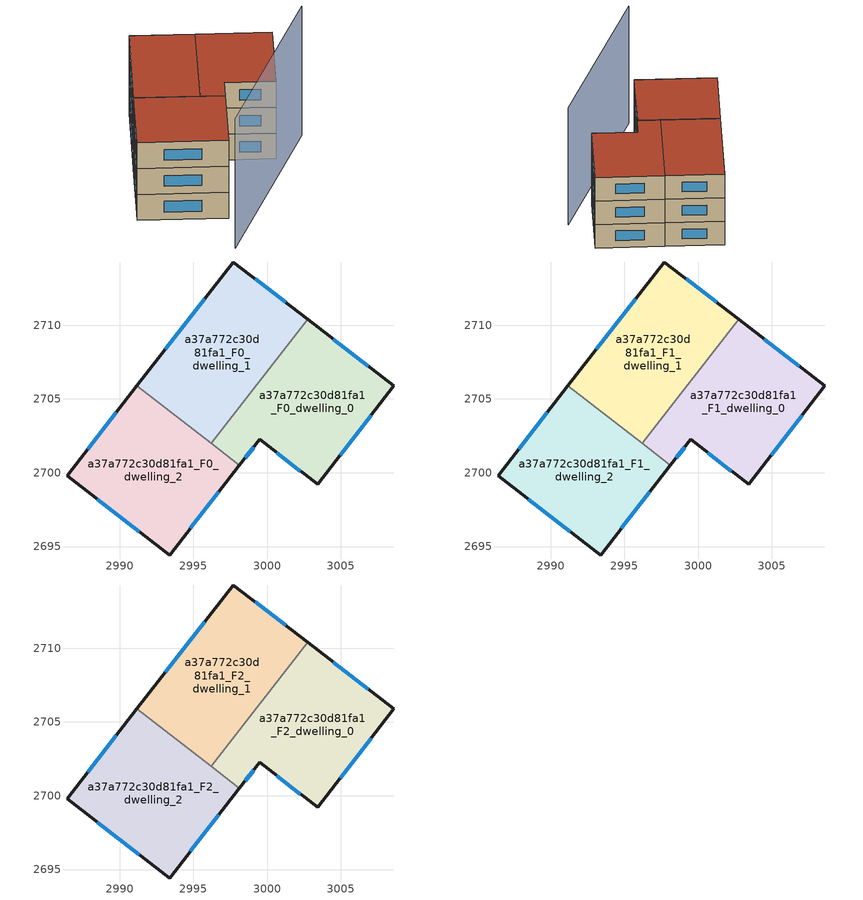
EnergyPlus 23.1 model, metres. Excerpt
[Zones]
a37a772c30d81fa1_F0_dwelling_0
 floor ground (EU_floor_Construction): 3008.6,2705.88 3003.42,2699.22 2999.49,2702.25 2998.12,2700.5 2996.21,2701.99 3002.74,2710.4 z0
 wall outside (EU_wall_Construction): 2998.12,2700.5 2999.49,2702.25 3003.42,2699.22 3008.6,2705.88 3002.74,2710.4 z0:3
 wall to a37a772c30d81fa1_F0_dwelling_1 (EU_wall_Construction): 3002.74,2710.4 2996.21,2701.99 z0:3
 wall to a37a772c30d81fa1_F0_dwelling_2 (EU_wall_Construction): 2996.21,2701.99 2998.12,2700.5 z0:3
 window (EU_Window_Construction): 3006.86,2707.22 3004.47,2709.06 / 3004.95,2701.19 3007.06,2703.91 / 3000.65,2701.35 3002.26,2700.12 / 2998.53,2701.02 2999.08,2701.73 z0.89:2.11
a37a772c30d81fa1_F0_dwelling_1
 floor ground (EU_floor_Construction): 3002.74,2710.4 2996.21,2701.99 2991.18,2705.89 2997.7,2714.28 z0
 wall outside (EU_wall_Construction): 3002.74,2710.4 2997.7,2714.28 2991.18,2705.89 z0:3
 wall to a37a772c30d81fa1_F0_dwelling_2 (EU_wall_Construction): 2991.18,2705.89 2996.21,2701.99 z0:3
 window (EU_Window_Construction): 3001.25,2711.55 2999.19,2713.13 / 2995.77,2711.8 2993.11,2708.38 z0.89:2.11
a37a772c30d81fa1_F0_dwelling_2
 floor ground (EU_floor_Construction): 2998.12,2700.5 2993.4,2694.42 2986.44,2699.8 2991.18,2705.89 z0
 wall outside (EU_wall_Construction): 2991.18,2705.89 2986.44,2699.8 2993.4,2694.42 2998.12,2700.5 z0:3
 window (EU_Window_Construction): 2994.8,2696.22 2996.73,2698.7 / 2988.5,2698.21 2991.34,2696.02 / 2989.77,2704.09 2987.84,2701.6 z0.89:2.11
a37a772c30d81fa1_F1_dwelling_0
 floor to a37a772c30d81fa1_F0_dwelling_0 (EU_floor_Construction): 3008.6,2705.88 3003.42,2699.22 2999.49,2702.25 2998.12,2700.5 2996.21,2701.99 3002.74,2710.4 z3
 wall outside (EU_wall_Construction): 2998.12,2700.5 2999.49,2702.25 3003.42,2699.22 3008.6,2705.88 3002.74,2710.4 z3:6
 wall to a37a772c30d81fa1_F1_dwelling_1 (EU_wall_Construction): 3002.74,2710.4 2996.21,2701.99 z3:6
 wall to a37a772c30d81fa1_F1_dwelling_2 (EU_wall_Construction): 2996.21,2701.99 2998.12,2700.5 z3:6
 window (EU_Window_Construction): 3006.86,2707.22 3004.47,2709.06 / 3004.95,2701.19 3007.06,2703.91 / 3000.65,2701.35 3002.26,2700.12 / 2998.53,2701.02 2999.08,2701.73 z3.89:5.11
a37a772c30d81fa1_F1_dwelling_1
 floor to a37a772c30d81fa1_F0_dwelling_1 (EU_floor_Construction): 3002.74,2710.4 2996.21,2701.99 2991.18,2705.89 2997.7,2714.28 z3
 wall outside (EU_wall_Construction): 3002.74,2710.4 2997.7,2714.28 2991.18,2705.89 z3:6
 wall to a37a772c30d81fa1_F1_dwelling_2 (EU_wall_Construction): 2991.18,2705.89 2996.21,2701.99 z3:6
 window (EU_Window_Construction): 3001.25,2711.55 2999.19,2713.13 / 2995.77,2711.8 2993.11,2708.38 z3.89:5.11
a37a772c30d81fa1_F1_dwelling_2
 floor to a37a772c30d81fa1_F0_dwelling_2 (EU_floor_Construction): 2998.12,2700.5 2993.4,2694.42 2986.44,2699.8 2991.18,2705.89 z3
 wall outside (EU_wall_Construction): 2991.18,2705.89 2986.44,2699.8 2993.4,2694.42 2998.12,2700.5 z3:6
 window (EU_Window_Construction): 2994.8,2696.22 2996.73,2698.7 / 2988.5,2698.21 2991.34,2696.02 / 2989.77,2704.09 2987.84,2701.6 z3.89:5.11
a37a772c30d81fa1_F2_dwelling_0
 floor to a37a772c30d81fa1_F1_dwelling_0 (EU_floor_Construction): 3008.6,2705.88 3003.42,2699.22 2999.49,2702.25 2998.12,2700.5 2996.21,2701.99 3002.74,2710.4 z6
 wall outside (EU_wall_Construction): 2998.12,2700.5 2999.49,2702.25 3003.42,2699.22 3008.6,2705.88 3002.74,2710.4 z6:9
 wall to a37a772c30d81fa1_F2_dwelling_1 (EU_wall_Construction): 3002.74,2710.4 2996.21,2701.99 z6:9
 wall to a37a772c30d81fa1_F2_dwelling_2 (EU_wall_Construction): 2996.21,2701.99 2998.12,2700.5 z6:9
 window (EU_Window_Construction): 3006.86,2707.22 3004.47,2709.06 / 3004.95,2701.19 3007.06,2703.91 / 3000.65,2701.35 3002.26,2700.12 / 2998.53,2701.02 2999.08,2701.73 z6.89:8.11
 roof outside (EU_roof_Construction): 3003.42,2699.22 3008.6,2705.88 3002.74,2710.4 2996.21,2701.99 2998.12,2700.5 2999.49,2702.25 z9
a37a772c30d81fa1_F2_dwelling_1
 floor to a37a772c30d81fa1_F1_dwelling_1 (EU_floor_Construction): 3002.74,2710.4 2996.21,2701.99 2991.18,2705.89 2997.7,2714.28 z6
 wall outside (EU_wall_Construction): 3002.74,2710.4 2997.7,2714.28 2991.18,2705.89 z6:9
 wall to a37a772c30d81fa1_F2_dwelling_2 (EU_wall_Construction): 2991.18,2705.89 2996.21,2701.99 z6:9
 window (EU_Window_Construction): 3001.25,2711.55 2999.19,2713.13 / 2995.77,2711.8 2993.11,2708.38 z6.89:8.11
 roof outside (EU_roof_Construction): 2996.21,2701.99 3002.74,2710.4 2997.7,2714.28 2991.18,2705.89 z9
a37a772c30d81fa1_F2_dwelling_2
 floor to a37a772c30d81fa1_F1_dwelling_2 (EU_floor_Construction): 2998.12,2700.5 2993.4,2694.42 2986.44,2699.8 2991.18,2705.89 z6
 wall outside (EU_wall_Construction): 2991.18,2705.89 2986.44,2699.8 2993.4,2694.42 2998.12,2700.5 z6:9
 window (EU_Window_Construction): 2994.8,2696.22 2996.73,2698.7 / 2988.5,2698.21 2991.34,2696.02 / 2989.77,2704.09 2987.84,2701.6 z6.89:8.11
 roof outside (EU_roof_Construction): 2993.4,2694.42 2998.12,2700.5 2991.18,2705.89 2986.44,2699.8 z9
shading: 2990.55,2690.1 3007.92,2700.68 z0:15
[Building]
EU S2 Campaign: North Axis=0; Terrain=City; Solar Distribution=FullExterior
[Site:Location]
Yerevan-Zvartnots.Intl.AP: Latitude=40.15; Longitude=44.383; Time Zone=4; Elevation=854
[SizingPeriod:WeatherFileDays]
AnnualSizingPeriod: Begin Month=1; Begin Day of Month=1; End Month=12; End Day of Month=31; Day of Week for Start Day=Monday; Use Weather File Daylight Saving Period=No; Use Weather File Rain and Snow Indicators=No
[MATERIAL]
EU_InternalMass_Material: Roughness=MediumRough; Thickness=0.1; Conductivity=1; Density=1800; Specific Heat=900; Thermal Absorptance=0.9; Solar Absorptance=0.7; Visible Absorptance=0.7
[MATERIAL:NOMASS] Roughness=MediumRough; Thermal Absorptance=0.9; Solar Absorptance=0.7; Visible Absorptance=0.7
Name | Thermal Resistance
EU_wall_NoMass | 1.08488
EU_roof_NoMass | 1.50123
EU_floor_NoMass | 0.493739
[WINDOWMATERIAL:SIMPLEGLAZINGSYSTEM]
EU_Window_SimpleGlazing: UFactor=2.50245; Solar Heat Gain Coefficient=0.75; Visible Transmittance=0.75
[CONSTRUCTION]
EU_wall_Construction: EU_wall_NoMass
EU_roof_Construction: EU_roof_NoMass
EU_floor_Construction: EU_floor_NoMass
EU_Window_Construction: EU_Window_SimpleGlazing
EU_InternalMass_Construction: EU_InternalMass_Material
[ZONE] Type=1; Multiplier=1; Ceiling Height=autocalculate; Floor Area=autocalculate; Part of Total Floor Area=Yes
Name | Volume
a37a772c30d81fa1_F0_dwelling_0; a37a772c30d81fa1_F1_dwelling_0; a37a772c30d81fa1_F2_dwelling_0 | 203.275
a37a772c30d81fa1_F0_dwelling_1 | 203.261
a37a772c30d81fa1_F1_dwelling_1; a37a772c30d81fa1_F2_dwelling_1 | 203.26
a37a772c30d81fa1_F0_dwelling_2; a37a772c30d81fa1_F1_dwelling_2; a37a772c30d81fa1_F2_dwelling_2 | 203.264
[INTERNALMASS] Construction=EU_InternalMass_Construction
Name | Zone or ZoneList | Surface Area
a37a772c30d81fa1_F0_dwelling_0_EU_InternalMass | a37a772c30d81fa1_F0_dwelling_0 | 67.7596
a37a772c30d81fa1_F0_dwelling_1_EU_InternalMass | a37a772c30d81fa1_F0_dwelling_1 | 67.7532
a37a772c30d81fa1_F0_dwelling_2_EU_InternalMass | a37a772c30d81fa1_F0_dwelling_2 | 67.7546
a37a772c30d81fa1_F1_dwelling_0_EU_InternalMass | a37a772c30d81fa1_F1_dwelling_0 | 67.7596
a37a772c30d81fa1_F1_dwelling_1_EU_InternalMass | a37a772c30d81fa1_F1_dwelling_1 | 67.7532
a37a772c30d81fa1_F1_dwelling_2_EU_InternalMass | a37a772c30d81fa1_F1_dwelling_2 | 67.7546
a37a772c30d81fa1_F2_dwelling_0_EU_InternalMass | a37a772c30d81fa1_F2_dwelling_0 | 67.7596
a37a772c30d81fa1_F2_dwelling_1_EU_InternalMass | a37a772c30d81fa1_F2_dwelling_1 | 67.7532
a37a772c30d81fa1_F2_dwelling_2_EU_InternalMass | a37a772c30d81fa1_F2_dwelling_2 | 67.7546
[OTHEREQUIPMENT] Fuel Type=Electricity; Design Level Calculation Method=Watts/Area; Power per Zone Floor Area=1; Fraction Latent=0; Fraction Radiant=0; Fraction Lost=0; Carbon Dioxide Generation Rate=0; EndUse Subcategory=EU_Step8_InternalGains
Name | Zone or ZoneList or Space or SpaceList | Schedule
EU_Step8_InternalGain_a37a772c30d81fa1_F0_dwelling_0_f000 | a37a772c30d81fa1_F0_dwelling_0 | EU_Step8_GainSchedule_a37a772c30d81fa1_F0_dwelling_0_f000
EU_Step8_InternalGain_a37a772c30d81fa1_F0_dwelling_1_f000 | a37a772c30d81fa1_F0_dwelling_1 | EU_Step8_GainSchedule_a37a772c30d81fa1_F0_dwelling_1_f000
EU_Step8_InternalGain_a37a772c30d81fa1_F0_dwelling_2_f000 | a37a772c30d81fa1_F0_dwelling_2 | EU_Step8_GainSchedule_a37a772c30d81fa1_F0_dwelling_2_f000
EU_Step8_InternalGain_a37a772c30d81fa1_F1_dwelling_0_f000 | a37a772c30d81fa1_F1_dwelling_0 | EU_Step8_GainSchedule_a37a772c30d81fa1_F1_dwelling_0_f000
EU_Step8_InternalGain_a37a772c30d81fa1_F1_dwelling_1_f000 | a37a772c30d81fa1_F1_dwelling_1 | EU_Step8_GainSchedule_a37a772c30d81fa1_F1_dwelling_1_f000
EU_Step8_InternalGain_a37a772c30d81fa1_F1_dwelling_2_f000 | a37a772c30d81fa1_F1_dwelling_2 | EU_Step8_GainSchedule_a37a772c30d81fa1_F1_dwelling_2_f000
EU_Step8_InternalGain_a37a772c30d81fa1_F2_dwelling_0_f000 | a37a772c30d81fa1_F2_dwelling_0 | EU_Step8_GainSchedule_a37a772c30d81fa1_F2_dwelling_0_f000
EU_Step8_InternalGain_a37a772c30d81fa1_F2_dwelling_1_f000 | a37a772c30d81fa1_F2_dwelling_1 | EU_Step8_GainSchedule_a37a772c30d81fa1_F2_dwelling_1_f000
EU_Step8_InternalGain_a37a772c30d81fa1_F2_dwelling_2_f000 | a37a772c30d81fa1_F2_dwelling_2 | EU_Step8_GainSchedule_a37a772c30d81fa1_F2_dwelling_2_f000
[ZONEVENTILATION:DESIGNFLOWRATE] Schedule=EU_AlwaysOn; Design Flow Rate Calculation Method=AirChanges/Hour; Air Changes per Hour=0.540096; Ventilation Type=Natural; Fan Pressure Rise=0; Fan Total Efficiency=1; Constant Term Coefficient=1; Temperature Term Coefficient=0; Velocity Term Coefficient=0; Velocity Squared Term Coefficient=0; Minimum Indoor Temperature=-100; Maximum Indoor Temperature=100; Delta Temperature=-100; Minimum Outdoor Temperature=-100; Maximum Outdoor Temperature=100; Maximum Wind Speed=40
Name | Zone or ZoneList or Space or SpaceList
EU_ConstantAir_a37a772c30d81fa1_F0_dwelling_0 | a37a772c30d81fa1_F0_dwelling_0
EU_ConstantAir_a37a772c30d81fa1_F0_dwelling_1 | a37a772c30d81fa1_F0_dwelling_1
EU_ConstantAir_a37a772c30d81fa1_F0_dwelling_2 | a37a772c30d81fa1_F0_dwelling_2
EU_ConstantAir_a37a772c30d81fa1_F1_dwelling_0 | a37a772c30d81fa1_F1_dwelling_0
EU_ConstantAir_a37a772c30d81fa1_F1_dwelling_1 | a37a772c30d81fa1_F1_dwelling_1
EU_ConstantAir_a37a772c30d81fa1_F1_dwelling_2 | a37a772c30d81fa1_F1_dwelling_2
EU_ConstantAir_a37a772c30d81fa1_F2_dwelling_0 | a37a772c30d81fa1_F2_dwelling_0
EU_ConstantAir_a37a772c30d81fa1_F2_dwelling_1 | a37a772c30d81fa1_F2_dwelling_1
EU_ConstantAir_a37a772c30d81fa1_F2_dwelling_2 | a37a772c30d81fa1_F2_dwelling_2
[HVACTEMPLATE:THERMOSTAT] Constant Heating Setpoint=20; Constant Cooling Setpoint=50
EU_HeatOnly_a37a772c30d81fa1_F0_dwelling_0; EU_HeatOnly_a37a772c30d81fa1_F0_dwelling_1; EU_HeatOnly_a37a772c30d81fa1_F0_dwelling_2; EU_HeatOnly_a37a772c30d81fa1_F1_dwelling_0; EU_HeatOnly_a37a772c30d81fa1_F1_dwelling_1; EU_HeatOnly_a37a772c30d81fa1_F1_dwelling_2; EU_HeatOnly_a37a772c30d81fa1_F2_dwelling_0; EU_HeatOnly_a37a772c30d81fa1_F2_dwelling_1; EU_HeatOnly_a37a772c30d81fa1_F2_dwelling_2
[HVACTEMPLATE:ZONE:IDEALLOADSAIRSYSTEM] System Availability Schedule=EU_AlwaysOn; Maximum Heating Supply Air Temperature=50; Minimum Cooling Supply Air Temperature=13; Maximum Heating Supply Air Humidity Ratio=0.0156; Minimum Cooling Supply Air Humidity Ratio=0.0077; Heating Limit=NoLimit; Cooling Limit=NoLimit; Heating Availability Schedule=EU_AlwaysOn; Cooling Availability Schedule=EU_CoolingOff; Dehumidification Control Type=ConstantSensibleHeatRatio; Cooling Sensible Heat Ratio=0.7; Dehumidification Setpoint=60; Humidification Control Type=None; Humidification Setpoint=30; Outdoor Air Method=None; Outdoor Air Flow Rate per Person=0.00944; Outdoor Air Flow Rate per Zone Floor Area=0; Outdoor Air Flow Rate per Zone=0; Demand Controlled Ventilation Type=None; Outdoor Air Economizer Type=NoEconomizer; Heat Recovery Type=None; Sensible Heat Recovery Effectiveness=0.7; Latent Heat Recovery Effectiveness=0.65
Name | Template Thermostat
a37a772c30d81fa1_F0_dwelling_0 | EU_HeatOnly_a37a772c30d81fa1_F0_dwelling_0
a37a772c30d81fa1_F0_dwelling_1 | EU_HeatOnly_a37a772c30d81fa1_F0_dwelling_1
a37a772c30d81fa1_F0_dwelling_2 | EU_HeatOnly_a37a772c30d81fa1_F0_dwelling_2
a37a772c30d81fa1_F1_dwelling_0 | EU_HeatOnly_a37a772c30d81fa1_F1_dwelling_0
a37a772c30d81fa1_F1_dwelling_1 | EU_HeatOnly_a37a772c30d81fa1_F1_dwelling_1
a37a772c30d81fa1_F1_dwelling_2 | EU_HeatOnly_a37a772c30d81fa1_F1_dwelling_2
a37a772c30d81fa1_F2_dwelling_0 | EU_HeatOnly_a37a772c30d81fa1_F2_dwelling_0
a37a772c30d81fa1_F2_dwelling_1 | EU_HeatOnly_a37a772c30d81fa1_F2_dwelling_1
a37a772c30d81fa1_F2_dwelling_2 | EU_HeatOnly_a37a772c30d81fa1_F2_dwelling_2
[SIZING:ZONE] Zone Cooling Design Supply Air Temperature Input Method=SupplyAirTemperature; Zone Cooling Design Supply Air Temperature=13; Zone Heating Design Supply Air Temperature Input Method=SupplyAirTemperature; Zone Heating Design Supply Air Temperature=50; Zone Cooling Design Supply Air Humidity Ratio=0.008; Zone Heating Design Supply Air Humidity Ratio=0.008; Cooling Design Air Flow Method=DesignDay; Cooling Design Air Flow Rate=0; Cooling Minimum Air Flow per Zone Floor Area=0.000762; Cooling Minimum Air Flow=0; Cooling Minimum Air Flow Fraction=0.2; Heating Design Air Flow Method=DesignDay; Heating Design Air Flow Rate=0; Heating Maximum Air Flow per Zone Floor Area=0.002032; Heating Maximum Air Flow=0.141576; Heating Maximum Air Flow Fraction=0.3; Account for Dedicated Outdoor Air System=No; Dedicated Outdoor Air System Control Strategy=NeutralSupplyAir; Dedicated Outdoor Air Low Setpoint Temperature for Design=autosize; Dedicated Outdoor Air High Setpoint Temperature for Design=autosize; Zone Load Sizing Method=Sensible Load Only No Latent Load; Zone Latent Cooling Design Supply Air Humidity Ratio Input Method=HumidityRatioDifference; Zone Cooling Design Supply Air Humidity Ratio Difference=0.005; Zone Latent Heating Design Supply Air Humidity Ratio Input Method=HumidityRatioDifference; Zone Humidification Design Supply Air Humidity Ratio Difference=0.005
a37a772c30d81fa1_F0_dwelling_0; a37a772c30d81fa1_F0_dwelling_1; a37a772c30d81fa1_F0_dwelling_2; a37a772c30d81fa1_F1_dwelling_0; a37a772c30d81fa1_F1_dwelling_1; a37a772c30d81fa1_F1_dwelling_2; a37a772c30d81fa1_F2_dwelling_0; a37a772c30d81fa1_F2_dwelling_1; a37a772c30d81fa1_F2_dwelling_2
[SCHEDULE:CONSTANT]
Name | Hourly Value
EU_AlwaysOn | 1
EU_CoolingOff | 0
[SCHEDULE:FILE] Column Number=1; Rows to Skip at Top=0; Number of Hours of Data=8760; Column Separator=Comma; Interpolate to Timestep=No; Minutes per Item=60; Adjust Schedule for Daylight Savings=Yes
Name | File
EU_Step8_GainSchedule_a37a772c30d81fa1_F0_dwelling_0_f000 | ../../schedules/a37a772c30d81fa1/a37a772c30d81fa1_F0_dwelling_0_f000_gain.csv
EU_Step8_GainSchedule_a37a772c30d81fa1_F0_dwelling_1_f000 | ../../schedules/a37a772c30d81fa1/a37a772c30d81fa1_F0_dwelling_1_f000_gain.csv
EU_Step8_GainSchedule_a37a772c30d81fa1_F0_dwelling_2_f000 | ../../schedules/a37a772c30d81fa1/a37a772c30d81fa1_F0_dwelling_2_f000_gain.csv
EU_Step8_GainSchedule_a37a772c30d81fa1_F1_dwelling_0_f000 | ../../schedules/a37a772c30d81fa1/a37a772c30d81fa1_F1_dwelling_0_f000_gain.csv
EU_Step8_GainSchedule_a37a772c30d81fa1_F1_dwelling_1_f000 | ../../schedules/a37a772c30d81fa1/a37a772c30d81fa1_F1_dwelling_1_f000_gain.csv
EU_Step8_GainSchedule_a37a772c30d81fa1_F1_dwelling_2_f000 | ../../schedules/a37a772c30d81fa1/a37a772c30d81fa1_F1_dwelling_2_f000_gain.csv
EU_Step8_GainSchedule_a37a772c30d81fa1_F2_dwelling_0_f000 | ../../schedules/a37a772c30d81fa1/a37a772c30d81fa1_F2_dwelling_0_f000_gain.csv
EU_Step8_GainSchedule_a37a772c30d81fa1_F2_dwelling_1_f000 | ../../schedules/a37a772c30d81fa1/a37a772c30d81fa1_F2_dwelling_1_f000_gain.csv
EU_Step8_GainSchedule_a37a772c30d81fa1_F2_dwelling_2_f000 | ../../schedules/a37a772c30d81fa1/a37a772c30d81fa1_F2_dwelling_2_f000_gain.csv
